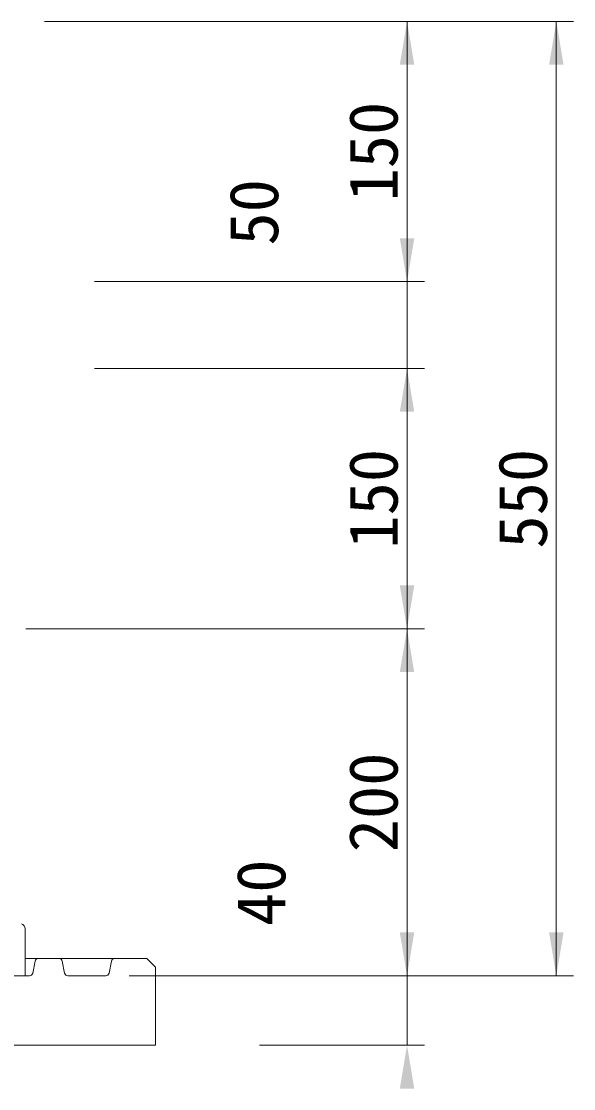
# Model space of a CAD drawing. Units: millimetres, scale not verified. Extents: x -6861 to 6881, y -3554 to 3095.
# Drawn here: x 1861 to 2179, y 842 to 1457 of the extents above; entities that cross this region are included whole.
import ezdxf
from ezdxf.enums import TextEntityAlignment as Align

# ---------------------------------------------------------------- set-up
doc = ezdxf.new("R2010")
doc.units = ezdxf.units.MM
doc.header["$LTSCALE"] = 20
doc.layers.add('0-4_細線', color=7, linetype='Continuous', lineweight=18)
doc.layers.add('0-6_寸法', color=1, linetype='Continuous', lineweight=18)
doc.styles.add('ＭＳ ゴシック', font='')
doc.styles.get('ＭＳ ゴシック').set_extended_font_data('MS Gothic')

msp = doc.modelspace()

# ---------------------------------------------------------------- linework, layer by layer
at = {"layer": '0-4_細線'}
for p, q in [((1862.8, 933.78), (1862.8, 906.78)), ((1862.8, 916.78), (1870.44, 916.78)), ((1870.44, 916.78), (1882.16, 916.78)), ((1870.44, 916.78), (1932.8, 916.78)), ((1937.8, 911.78), (1932.8, 916.78)), ((1868.48, 915.17), (1867.12, 908.38)), ((1885.48, 908.38), (1884.12, 915.17)), ((1912.48, 915.17), (1911.12, 908.38)), ((1937.8, 911.78), (1937.8, 866.78)), ((1462.8, 906.78), (1862.8, 906.78)), ((1662.8, 906.78), (1865.16, 906.78)), ((1909.16, 906.78), (1887.44, 906.78)), ((1387.8, 866.78), (1937.8, 866.78))]:
    msp.add_line(p, q, dxfattribs=at)
for centre, radius, start, end in [((1859.8, 933.78), 3, 0, 75.571), ((1870.44, 914.78), 2, 90, 168.691), ((1882.16, 914.78), 2, 11.309, 90), ((1914.44, 914.78), 2, 90, 168.691), ((1865.16, 908.78), 2, 270, 348.691), ((1887.44, 908.78), 2, 191.309, 270), ((1909.16, 908.78), 2, 270, 348.691)]:
    msp.add_arc(centre, radius, start, end, dxfattribs=at)
at = {"layer": '0-6_寸法'}
for p, q in [((1873.95, 1456.78), (2092.89, 1456.78)), ((1873.95, 1456.78), (2178.95, 1456.78)), ((2082.89, 866.78), (2082.89, 1456.78)), ((2168.95, 906.78), (2168.95, 1456.78)), ((1902.8, 1306.78), (2092.89, 1306.78)), ((1902.8, 1306.78), (2092.89, 1306.78)), ((1902.8, 1256.78), (2092.89, 1256.78)), ((1902.8, 1256.78), (2092.89, 1256.78)), ((1863.06, 1106.78), (2092.89, 1106.78)), ((1863.06, 1106.78), (2092.89, 1106.78)), ((1922.8, 906.78), (2092.89, 906.78)), ((1922.8, 906.78), (2178.95, 906.78)), ((1922.8, 906.78), (2092.89, 906.78))]:
    msp.add_line(p, q, dxfattribs=at)
msp.add_lwpolyline([(1997.8, 866.78), (2082.67, 866.78), (2092.89, 866.78)], dxfattribs=at)
for points in [[(2078.72, 1431.78), (2082.89, 1456.78), (2087.06, 1431.78)], [(2164.78, 1431.78), (2168.95, 1456.78), (2173.12, 1431.78)], [(2078.72, 1331.78), (2082.89, 1306.78), (2087.06, 1331.78)], [(2078.72, 1331.78), (2082.89, 1306.78), (2087.06, 1331.78)], [(2078.72, 1231.78), (2082.89, 1256.78), (2087.06, 1231.78)], [(2078.72, 1231.78), (2082.89, 1256.78), (2087.06, 1231.78)], [(2078.72, 1131.78), (2082.89, 1106.78), (2087.06, 1131.78)], [(2078.72, 1081.78), (2082.89, 1106.78), (2087.06, 1081.78)], [(2078.72, 931.78), (2082.89, 906.78), (2087.06, 931.78)], [(2078.72, 931.78), (2082.89, 906.78), (2087.06, 931.78)], [(2164.78, 931.78), (2168.95, 906.78), (2173.12, 931.78)], [(2078.72, 841.78), (2082.89, 866.78), (2087.06, 841.78)]]:
    msp.add_solid(points, dxfattribs=at)

# ---------------------------------------------------------------- texts
at = {"layer": '0-6_寸法', "style": 'ＭＳ ゴシック'}
for s, p in [('150', (2085.93, 1352.98)), ('50', (2017.05, 1327.59)), ('150', (2085.93, 1152.98)), ('550', (2171.99, 1152.98)), ('200', (2085.93, 977.98)), ('40', (2021.19, 935.52))]:
    msp.add_text(s, height=28.15, rotation=90, dxfattribs=at).set_placement(p, align=Align.BOTTOM_LEFT)

doc.saveas('drawing.dxf')
